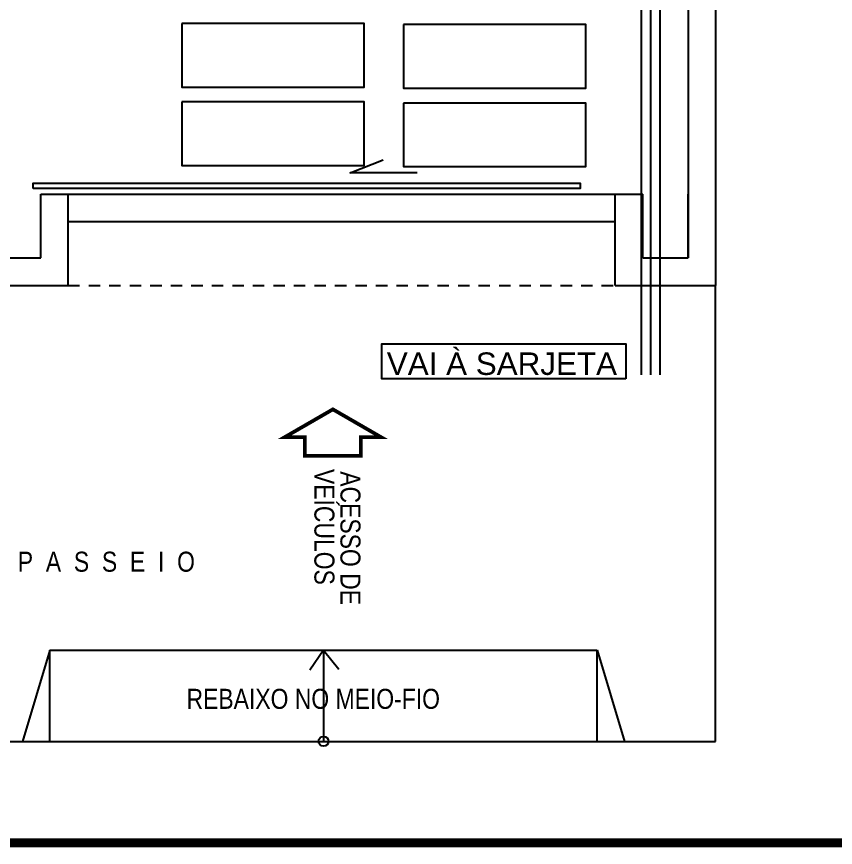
# Model space of a CAD drawing. Header units: millimetres. Extents: x 3923 to 4120, y 744 to 867.
# Drawn here: x 3977.12 to 3986.1, y 804.34 to 813.44 of the extents above; entities that cross this region are included whole.
import ezdxf
from ezdxf.enums import TextEntityAlignment as Align

# ---------------------------------------------------------------- set-up
doc = ezdxf.new("R2010")
doc.units = ezdxf.units.MM
doc.linetypes.add('HIDDEN2', pattern=[0.1875, 0.125, -0.0625])
for name, color, linetype in [('-HIDRO', 8, 'Continuous'), ('A-PEN-M', 6, 'Continuous'), ("PRANCHA - PROJETU'S", 7, 'Continuous'), ('TigreCad', 3, 'Continuous'), ('TUBULAÇÃO_ESGOTO', 5, 'Continuous')]:
    doc.layers.add(name, color=color, linetype=linetype)
doc.styles.add('CARIMBO_DADOS', font='arial.ttf', dxfattribs={"height": 0.1})
doc.styles.add('F2', font='ARIALN.TTF')

# ---------------------------------------------------------------- blocks, each defined once
blk = doc.blocks.new('ADFSGASDFG')
at = {"layer": "PRANCHA - PROJETU'S", "color": 4, "const_width": 0.1}
blk.add_lwpolyline([(279.0781, 106.3461), (359.6781, 106.3461), (359.6781, 48.9461), (279.0781, 48.9461)], close=True, dxfattribs=at)
blk = doc.blocks.new('Seta')
at = {"color": 2, "const_width": 2}
blk.add_lwpolyline([(10, 15), (10, 25.98), (25, 0), (10, -25.98), (10, -15), (0, -15), (0, 15)], close=True, dxfattribs=at)

msp = doc.modelspace()

# ---------------------------------------------------------------- linework, layer by layer
at = {"layer": '-HIDRO', "linetype": 'Continuous'}
for p, q in [((3984.7908, 860.4978), (3984.7908, 810.4978)), ((3984.4908, 860.1978), (3984.4908, 810.7978)), ((3977.3908, 811.4978), (3977.6908, 811.4978)), ((3977.3908, 810.7978), (3977.3908, 811.4978)), ((3977.6908, 810.4978), (3977.6908, 811.4978)), ((3977.6908, 811.4978), (3983.6908, 811.4978)), ((3983.6908, 811.4978), (3983.9908, 811.4978)), ((3983.6908, 810.4978), (3983.6908, 811.4978)), ((3983.9908, 810.7978), (3983.9908, 811.4978)), ((3984.4908, 810.7978), (3984.4908, 811.4978)), ((3977.6908, 811.1978), (3983.6908, 811.1978)), ((3976.7908, 810.7978), (3977.3908, 810.7978)), ((3983.9908, 810.7978), (3984.4908, 810.7978)), ((3976.4908, 810.4978), (3977.6908, 810.4978)), ((3983.6908, 810.4978), (3984.4908, 810.4978)), ((3984.4908, 810.4978), (3984.7908, 810.4978)), ((3984.7908, 805.4978), (3984.7908, 810.4978)), ((3977.4908, 806.4978), (3977.1908, 805.4978)), ((3977.4908, 805.4978), (3977.4908, 806.4978)), ((3977.4908, 806.4978), (3983.4908, 806.4978)), ((3980.4908, 806.4978), (3980.3409, 806.2778)), ((3980.4908, 806.4978), (3980.4908, 805.4978)), ((3980.4908, 806.4978), (3980.6585, 806.2906)), ((3983.4908, 805.4978), (3983.4908, 806.4978)), ((3983.4908, 806.4978), (3983.7908, 805.4978)), ((3970.7908, 805.4978), (3984.7908, 805.4978))]:
    msp.add_line(p, q, dxfattribs=at)
at = {"layer": '-HIDRO', "linetype": 'HIDDEN2'}
msp.add_line((3977.6908, 810.4978), (3983.6908, 810.4978), dxfattribs=at)
at = {"layer": '-HIDRO', "linetype": 'Continuous'}
for points in [[(3978.9369, 813.369), (3978.9369, 812.6724), (3980.935, 812.6724), (3980.935, 813.369)], [(3981.3692, 813.356), (3981.3692, 812.6594), (3983.3673, 812.6594), (3983.3673, 813.356)], [(3978.9369, 812.5089), (3978.9369, 811.8123), (3980.935, 811.8123), (3980.935, 812.5089)], [(3981.3692, 812.4959), (3981.3692, 811.7993), (3983.3673, 811.7993), (3983.3673, 812.4959)], [(3977.3047, 811.5583), (3977.3047, 811.6183), (3983.3047, 811.6183), (3983.3047, 811.5583)]]:
    msp.add_lwpolyline(points, close=True, dxfattribs=at)
msp.add_lwpolyline([(3981.5177, 811.7315), (3980.7834, 811.7315), (3981.1453, 811.8756)], dxfattribs=at)
msp.add_circle((3980.4908, 805.4978), 0.0541, dxfattribs=at)
at = {"layer": 'A-PEN-M', "color": 230}
msp.add_lwpolyline([(3983.8049, 809.4719), (3981.1304, 809.4719), (3981.1304, 809.8552), (3983.8049, 809.8552)], close=True, dxfattribs=at)
at = {"layer": 'TigreCad'}
for p, q in [((3983.9751, 819.1872), (3983.9751, 809.5161)), ((3984.1783, 819.1872), (3984.1783, 809.5161))]:
    msp.add_line(p, q, dxfattribs=at)
at = {"layer": 'TUBULAÇÃO_ESGOTO'}
msp.add_line((3984.0767, 819.1872), (3984.0767, 809.5161), dxfattribs=at)

# ---------------------------------------------------------------- block references
at = {"layer": '-HIDRO', "linetype": 'Continuous', "xscale": 0.02042162569364384, "yscale": 0.02042162569364384, "zscale": 0.02042162569364384, "rotation": 89.99999999999999}
msp.add_blockref('Seta', (3980.5934, 808.6278), dxfattribs=at)
at = {"layer": "PRANCHA - PROJETU'S", "color": 1}
msp.add_blockref('ADFSGASDFG', (3646.4512, 755.4396), dxfattribs=at)

# ---------------------------------------------------------------- texts
at = {"layer": '-HIDRO', "linetype": 'Continuous', "style": 'F2'}
for s, p in [('VEÍCULOS', (3980.61, 808.4852)), ('ACESSO DE', (3980.8954, 808.4597))]:
    msp.add_text(s, height=0.21944, rotation=270, dxfattribs=at).set_placement(p, align=Align.TOP_LEFT)
msp.add_text('P  A  S  S  E  I  O', height=0.219439, dxfattribs=at).set_placement((3977.1379, 807.5778), align=Align.TOP_LEFT)
msp.add_text('REBAIXO NO MEIO-FIO', height=0.219439, dxfattribs=at).set_placement((3978.9883, 805.8548))
at = {"layer": 'A-PEN-M', "color": 230, "style": 'CARIMBO_DADOS'}
msp.add_text('VAI À SARJETA', height=0.2464, rotation=0, dxfattribs=at).set_placement((3982.4471, 809.5158), align=Align.CENTER)

doc.saveas('drawing.dxf')
